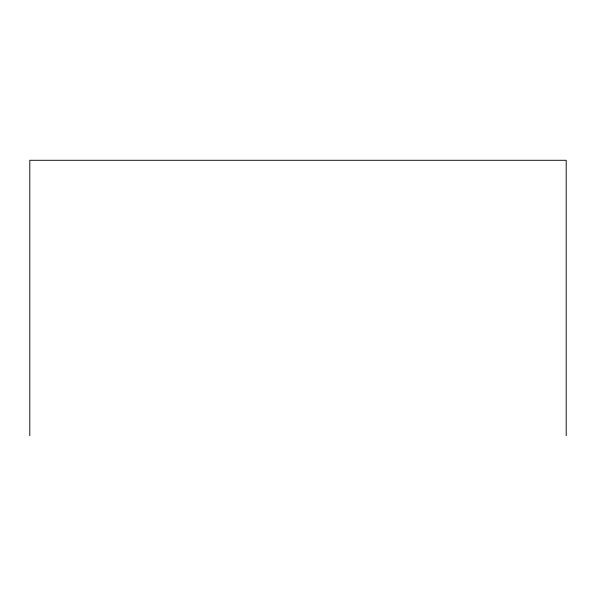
<?xml version="1.0" encoding="UTF-8"?>
<svg xmlns="http://www.w3.org/2000/svg" width="596" height="596" viewBox="0 0 596 596"><rect width="100%" height="100%" fill="white"/><g stroke="black" fill="none" stroke-linecap="round" stroke-linejoin="round"><path stroke-width="0.89" d="M566.2 435.713L566.2 160.287L29.8 160.287L29.8 435.713"/></g></svg>
